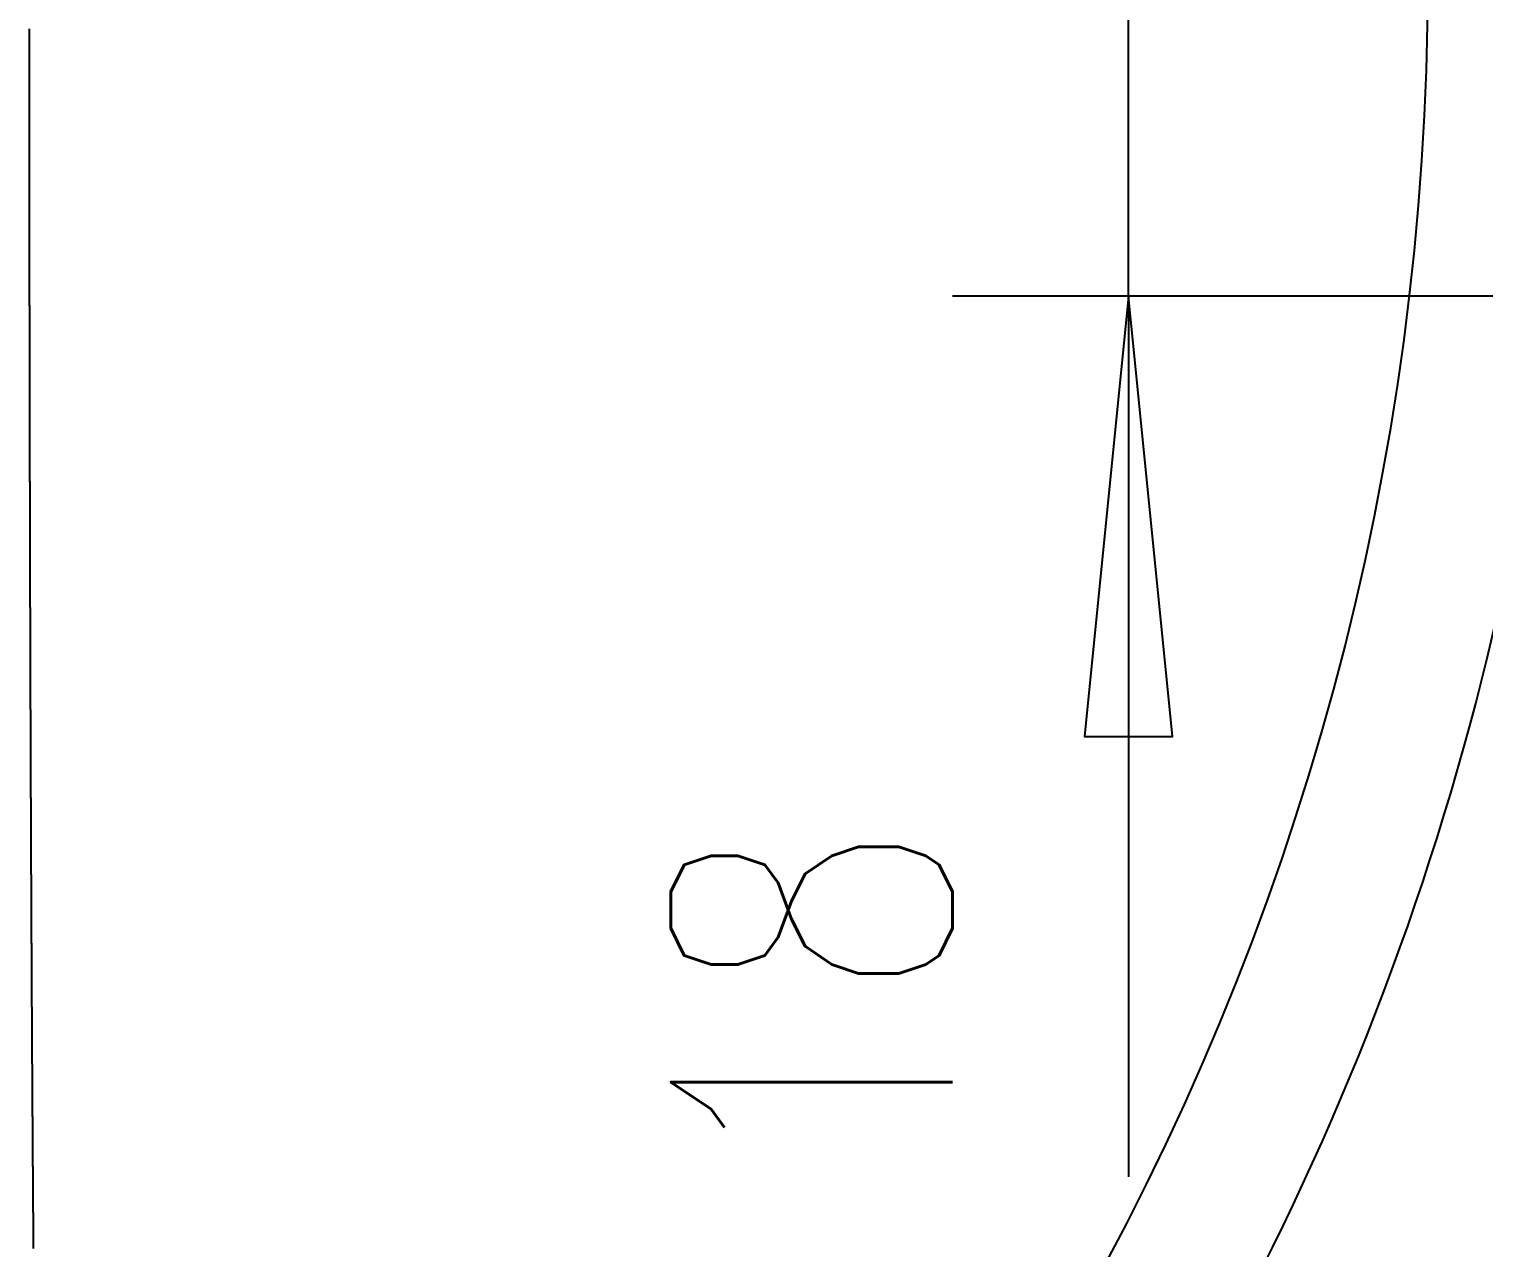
# Model space of a CAD drawing. Extents: x -1250 to 40800, y -500 to 29200.
# Drawn here: x 20938 to 21764, y 15280 to 15972 of the extents above; entities that cross this region are included whole.
import ezdxf
from ezdxf.enums import TextEntityAlignment as Align

# ---------------------------------------------------------------- set-up
doc = ezdxf.new("R2010")
doc.units = 0
doc.header["$LTSCALE"] = 30
doc.header["$MEASUREMENT"] = 0
doc.layers.add('1', color=2, linetype='CONTINUOUS')
doc.layers.add('2', color=1, linetype='CONTINUOUS')
doc.styles.add('HZ', font='txt', dxfattribs={"width": 0.75, "bigfont": 'hztxt'})

msp = doc.modelspace()

# ---------------------------------------------------------------- linework, layer by layer
at = {"layer": '1'}
for p, q in [((21562.5, 15820), (21562.5, 16000)), ((21812.5, 15820), (21462.5, 15820))]:
    msp.add_line(p, q, dxfattribs=at)
for points in [[(20938, 15971.96), (20938, 15971.46), (20938, 15970.96), (20938, 15970.47), (20938, 15969.97), (20938, 15969.48), (20938, 15968.98), (20938, 15968.48), (20938, 15967.99), (20938, 15967.49), (20938, 15967), (20938, 15966.5), (20938.01, 15966), (20938.01, 15965.51), (20938.01, 15965.01), (20938.01, 15964.51), (20938.01, 15964.02), (20938.01, 15963.52), (20938.01, 15963.03), (20938.01, 15962.53), (20938.01, 15962.03), (20938.01, 15961.54), (20938.01, 15961.04), (20938.01, 15960.55), (20938.01, 15960.05), (20938.01, 15959.55), (20938.01, 15959.06), (20938.01, 15958.56), (20938.01, 15958.07), (20938.01, 15957.57), (20938.01, 15957.07), (20938.01, 15956.58), (20938.01, 15956.08), (20938.01, 15955.58), (20938.01, 15955.09), (20938.01, 15954.59), (20938.01, 15954.1), (20938.01, 15953.6), (20938.01, 15953.11), (20938.01, 15952.61), (20938.01, 15952.11), (20938.01, 15951.62), (20938.01, 15951.12), (20938.01, 15950.63), (20938.01, 15950.13), (20938.01, 15949.63), (20938.01, 15949.14), (20938.01, 15948.64), (20938.01, 15948.15), (20938.01, 15947.65), (20938.01, 15947.15), (20938.01, 15946.66), (20938.01, 15946.16), (20938.01, 15945.67), (20938.01, 15945.17), (20938.01, 15944.68), (20938.01, 15944.18), (20938.01, 15943.68), (20938.01, 15943.19), (20938.01, 15942.69), (20938.01, 15942.2), (20938.01, 15941.7), (20938.01, 15941.21), (20938.01, 15940.71), (20938.01, 15940.21), (20938.01, 15939.72), (20938.02, 15939.22), (20938.02, 15938.73), (20938.02, 15938.23), (20938.02, 15937.74), (20938.02, 15937.24), (20938.02, 15936.74), (20938.02, 15936.25), (20938.02, 15935.75), (20938.02, 15935.26), (20938.02, 15934.76), (20938.02, 15934.27), (20938.02, 15933.77), (20938.02, 15933.28), (20938.02, 15932.78), (20938.02, 15932.28), (20938.02, 15931.79), (20938.02, 15931.29), (20938.02, 15930.8), (20938.02, 15930.3), (20938.02, 15929.81), (20938.02, 15929.31), (20938.02, 15928.82), (20938.02, 15928.32), (20938.02, 15927.83), (20938.02, 15927.33), (20938.02, 15926.83), (20938.02, 15926.34), (20938.02, 15925.84), (20938.02, 15925.35), (20938.02, 15924.85), (20938.02, 15924.36), (20938.02, 15923.86), (20938.02, 15923.37), (20938.02, 15922.87), (20938.02, 15922.38), (20938.02, 15921.88), (20938.03, 15921.39), (20938.03, 15920.89), (20938.03, 15920.4), (20938.03, 15919.9), (20938.03, 15919.41), (20938.03, 15918.91), (20938.03, 15918.42), (20938.03, 15917.92), (20938.03, 15917.42), (20938.03, 15916.93), (20938.03, 15916.43), (20938.03, 15915.94), (20938.03, 15915.45), (20938.03, 15914.95), (20938.03, 15914.46), (20938.03, 15913.96), (20938.03, 15913.46), (20938.03, 15912.97), (20938.03, 15912.47), (20938.03, 15911.98), (20938.03, 15911.49), (20938.03, 15910.99), (20938.03, 15910.5), (20938.03, 15910), (20938.03, 15909.51), (20938.03, 15909.01), (20938.03, 15908.52), (20938.03, 15908.02), (20938.03, 15907.53), (20938.04, 15907.03), (20938.04, 15906.54), (20938.04, 15906.04), (20938.04, 15905.55), (20938.04, 15905.05), (20938.04, 15904.56), (20938.04, 15904.06), (20938.04, 15903.57), (20938.04, 15903.08), (20938.04, 15902.58), (20938.04, 15902.09), (20938.04, 15901.59), (20938.04, 15901.1), (20938.04, 15900.6), (20938.04, 15900.11), (20938.04, 15899.61), (20938.04, 15899.12), (20938.04, 15898.62), (20938.04, 15898.13), (20938.04, 15897.64), (20938.04, 15897.14), (20938.04, 15896.65), (20938.04, 15896.15), (20938.04, 15895.66), (20938.04, 15895.16), (20938.04, 15894.67), (20938.04, 15894.17), (20938.04, 15893.68), (20938.04, 15893.19), (20938.04, 15892.69), (20938.05, 15892.2), (20938.05, 15891.7), (20938.05, 15891.21), (20938.05, 15890.72), (20938.05, 15890.22), (20938.05, 15889.73), (20938.05, 15889.23), (20938.05, 15888.74), (20938.05, 15888.25), (20938.05, 15887.75), (20938.05, 15887.26), (20938.05, 15886.76), (20938.05, 15886.27), (20938.05, 15885.78), (20938.05, 15885.28), (20938.05, 15884.79), (20938.05, 15884.29), (20938.05, 15883.8), (20938.05, 15883.31), (20938.05, 15882.81), (20938.05, 15882.32), (20938.05, 15881.83), (20938.05, 15881.33), (20938.06, 15880.84), (20938.06, 15880.34), (20938.06, 15879.85), (20938.06, 15879.36), (20938.06, 15878.86), (20938.06, 15878.37), (20938.06, 15877.88), (20938.06, 15877.38), (20938.06, 15876.89), (20938.06, 15876.4), (20938.06, 15875.9), (20938.06, 15875.41), (20938.06, 15874.92), (20938.06, 15874.42), (20938.06, 15873.93), (20938.06, 15873.44), (20938.06, 15872.94), (20938.06, 15872.45), (20938.06, 15871.96), (20938.06, 15871.46), (20938.07, 15870.97), (20938.07, 15870.48), (20938.07, 15869.98), (20938.07, 15869.49), (20938.07, 15869), (20938.07, 15868.5), (20938.07, 15868.01), (20938.07, 15867.52), (20938.07, 15867.03), (20938.07, 15866.53), (20938.07, 15866.04), (20938.07, 15865.55), (20938.07, 15865.05), (20938.07, 15864.56), (20938.07, 15864.07), (20938.07, 15863.58), (20938.07, 15863.08), (20938.07, 15862.59), (20938.07, 15862.1), (20938.08, 15861.6), (20938.08, 15861.11), (20938.08, 15860.62), (20938.08, 15860.13), (20938.08, 15859.63), (20938.08, 15859.14), (20938.08, 15858.65), (20938.08, 15858.16), (20938.08, 15857.66), (20938.08, 15857.17), (20938.08, 15856.68), (20938.08, 15856.19), (20938.08, 15855.69), (20938.08, 15855.2), (20938.08, 15854.71), (20938.08, 15854.22), (20938.08, 15853.72), (20938.09, 15853.23), (20938.09, 15852.74), (20938.09, 15852.25), (20938.09, 15851.75), (20938.09, 15851.26), (20938.09, 15850.77), (20938.09, 15850.28), (20938.09, 15849.79), (20938.09, 15849.29), (20938.09, 15848.8), (20938.09, 15848.31), (20938.09, 15847.82), (20938.09, 15847.33), (20938.09, 15846.83), (20938.09, 15846.34), (20938.09, 15845.85), (20938.09, 15845.36), (20938.1, 15844.87), (20938.1, 15844.38), (20938.1, 15843.88), (20938.1, 15843.39), (20938.1, 15842.9), (20938.1, 15842.41), (20938.1, 15841.92), (20938.1, 15841.43), (20938.1, 15840.93), (20938.1, 15840.44), (20938.1, 15839.95), (20938.1, 15839.46), (20938.1, 15838.97), (20938.1, 15838.48), (20938.1, 15837.99), (20938.1, 15837.49), (20938.11, 15837), (20938.11, 15836.51), (20938.11, 15836.02), (20938.11, 15835.53), (20938.11, 15835.04), (20938.11, 15834.55), (20938.11, 15834.06), (20938.11, 15833.56), (20938.11, 15833.07), (20938.11, 15832.58), (20938.11, 15832.09), (20938.11, 15831.6), (20938.11, 15831.11), (20938.11, 15830.62), (20938.11, 15830.13), (20938.12, 15829.64), (20938.12, 15829.15), (20938.12, 15828.66), (20938.12, 15828.17), (20938.12, 15827.67), (20938.12, 15827.18), (20938.12, 15826.69), (20938.12, 15826.2), (20938.12, 15825.71), (20938.12, 15825.22), (20938.12, 15824.73), (20938.12, 15824.24), (20938.12, 15823.75), (20938.12, 15823.26), (20938.12, 15822.77), (20938.12, 15822.28), (20938.12, 15821.79), (20938.13, 15821.3), (20938.13, 15820.81), (20938.13, 15820.32), (20938.13, 15819.83), (20938.13, 15819.34), (20938.13, 15818.85), (20938.13, 15818.36), (20938.13, 15817.87), (20938.13, 15817.38), (20938.13, 15816.89), (20938.13, 15816.4), (20938.13, 15815.91), (20938.13, 15815.42), (20938.13, 15814.93), (20938.14, 15814.44), (20938.14, 15813.95), (20938.14, 15813.46), (20938.14, 15812.97), (20938.14, 15812.48), (20938.14, 15811.99), (20938.14, 15811.5), (20938.14, 15811.01), (20938.14, 15810.52), (20938.14, 15810.03), (20938.14, 15809.54), (20938.14, 15809.05), (20938.14, 15808.56), (20938.15, 15808.07), (20938.15, 15807.58), (20938.15, 15807.1), (20938.15, 15806.61), (20938.15, 15806.12), (20938.15, 15805.63), (20938.15, 15805.14), (20938.15, 15804.65), (20938.15, 15804.16), (20938.15, 15803.67), (20938.15, 15803.18), (20938.15, 15802.69), (20938.15, 15802.21), (20938.16, 15801.72), (20938.16, 15801.23), (20938.16, 15800.74), (20938.16, 15800.25), (20938.16, 15799.76), (20938.16, 15799.27), (20938.16, 15798.79), (20938.16, 15798.3), (20938.16, 15797.81), (20938.16, 15797.32), (20938.16, 15796.83), (20938.16, 15796.34), (20938.16, 15795.85), (20938.17, 15795.37), (20938.17, 15794.88), (20938.17, 15794.39), (20938.17, 15793.9), (20938.17, 15793.41), (20938.17, 15792.92), (20938.17, 15792.44), (20938.17, 15791.95), (20938.17, 15791.46), (20938.17, 15790.97), (20938.17, 15790.48), (20938.17, 15790), (20938.18, 15789.51), (20938.18, 15789.02), (20938.18, 15788.53), (20938.18, 15788.05), (20938.18, 15787.56), (20938.18, 15787.07), (20938.18, 15786.58), (20938.18, 15786.09), (20938.18, 15785.61), (20938.18, 15785.12), (20938.18, 15784.63), (20938.18, 15784.15), (20938.19, 15783.66), (20938.19, 15783.17), (20938.19, 15782.68), (20938.19, 15782.2), (20938.19, 15781.71), (20938.19, 15781.22), (20938.19, 15780.73), (20938.19, 15780.25), (20938.19, 15779.76), (20938.19, 15779.27), (20938.19, 15778.79), (20938.2, 15778.3), (20938.2, 15777.81), (20938.2, 15777.33), (20938.2, 15776.84), (20938.2, 15776.35), (20938.2, 15775.87), (20938.2, 15775.38), (20938.2, 15774.89), (20938.2, 15774.41), (20938.2, 15773.92), (20938.2, 15773.43), (20938.21, 15772.95), (20938.21, 15772.46), (20938.21, 15771.97), (20938.21, 15771.49), (20938.21, 15771), (20938.21, 15770.51), (20938.21, 15770.03), (20938.21, 15769.54), (20938.21, 15769.06), (20938.21, 15768.57), (20938.21, 15768.08), (20938.21, 15767.6), (20938.21, 15767.11), (20938.22, 15766.63), (20938.22, 15766.14), (20938.22, 15765.66), (20938.22, 15765.17), (20938.22, 15764.68), (20938.22, 15764.2), (20938.22, 15763.71), (20938.22, 15763.23), (20938.22, 15762.74), (20938.22, 15762.26), (20938.22, 15761.77), (20938.23, 15761.29), (20938.23, 15760.8), (20938.23, 15760.31), (20938.23, 15759.83), (20938.23, 15759.34), (20938.23, 15758.86), (20938.23, 15758.37), (20938.23, 15757.89), (20938.23, 15757.4), (20938.23, 15756.92), (20938.24, 15756.43), (20938.24, 15755.95), (20938.24, 15755.46), (20938.24, 15754.98), (20938.24, 15754.5), (20938.24, 15754.01), (20938.24, 15753.53), (20938.24, 15753.04), (20938.24, 15752.56), (20938.24, 15752.07), (20938.25, 15751.59), (20938.25, 15751.1), (20938.25, 15750.62), (20938.25, 15750.13), (20938.25, 15749.65), (20938.25, 15749.17), (20938.25, 15748.68), (20938.25, 15748.2), (20938.25, 15747.71), (20938.25, 15747.23), (20938.26, 15746.75), (20938.26, 15746.26), (20938.26, 15745.78), (20938.26, 15745.29), (20938.26, 15744.81), (20938.26, 15744.33), (20938.26, 15743.84), (20938.26, 15743.36), (20938.26, 15742.88), (20938.26, 15742.39), (20938.27, 15741.91), (20938.27, 15741.42), (20938.27, 15740.94), (20938.27, 15740.46), (20938.27, 15739.98), (20938.27, 15739.49), (20938.27, 15739.01), (20938.27, 15738.53), (20938.27, 15738.04), (20938.27, 15737.56), (20938.28, 15737.08), (20938.28, 15736.59), (20938.28, 15736.11), (20938.28, 15735.63), (20938.28, 15735.15), (20938.28, 15734.66), (20938.28, 15734.18), (20938.28, 15733.7), (20938.28, 15733.21), (20938.29, 15732.73), (20938.29, 15732.25), (20938.29, 15731.77), (20938.29, 15731.29), (20938.29, 15730.8), (20938.29, 15730.32), (20938.29, 15729.84), (20938.29, 15729.36), (20938.29, 15728.87), (20938.29, 15728.39), (20938.29, 15727.91), (20938.3, 15727.43), (20938.3, 15726.95), (20938.3, 15726.46), (20938.3, 15725.98), (20938.3, 15725.5), (20938.3, 15725.02), (20938.3, 15724.54), (20938.3, 15724.06), (20938.3, 15723.57), (20938.31, 15723.09), (20938.31, 15722.61), (20938.31, 15722.13), (20938.31, 15721.65), (20938.31, 15721.17), (20938.31, 15720.69), (20938.31, 15720.21), (20938.31, 15719.72), (20938.31, 15719.24), (20938.32, 15718.76), (20938.32, 15718.28), (20938.32, 15717.8), (20938.32, 15717.32), (20938.32, 15716.84), (20938.32, 15716.36), (20938.32, 15715.88), (20938.32, 15715.4), (20938.32, 15714.92), (20938.33, 15714.43), (20938.33, 15713.95), (20938.33, 15713.47), (20938.33, 15712.99), (20938.33, 15712.51), (20938.33, 15712.03), (20938.33, 15711.55), (20938.33, 15711.07), (20938.33, 15710.59), (20938.34, 15710.11), (20938.34, 15709.63), (20938.34, 15709.15), (20938.34, 15708.67), (20938.34, 15708.19), (20938.34, 15707.71), (20938.34, 15707.23), (20938.34, 15706.75), (20938.35, 15706.27), (20938.35, 15705.79), (20938.35, 15705.32), (20938.35, 15704.84), (20938.35, 15704.36), (20938.35, 15703.88), (20938.35, 15703.4), (20938.35, 15702.92), (20938.35, 15702.44), (20938.36, 15701.96), (20938.36, 15701.48), (20938.36, 15701), (20938.36, 15700.52), (20938.36, 15700.04), (20938.36, 15699.57), (20938.36, 15699.09), (20938.36, 15698.61), (20938.37, 15698.13), (20938.37, 15697.65), (20938.37, 15697.17), (20938.37, 15696.7), (20938.37, 15696.22), (20938.37, 15695.74), (20938.37, 15695.26), (20938.37, 15694.78), (20938.38, 15694.3), (20938.38, 15693.83), (20938.38, 15693.35), (20938.38, 15692.87), (20938.38, 15692.39), (20938.38, 15691.91), (20938.38, 15691.44), (20938.38, 15690.96), (20938.38, 15690.48), (20938.38, 15690), (20938.39, 15689.53), (20938.39, 15689.05), (20938.39, 15688.57), (20938.39, 15688.09), (20938.39, 15687.62), (20938.39, 15687.14), (20938.39, 15686.66), (20938.39, 15686.18), (20938.4, 15685.71), (20938.4, 15685.23), (20938.4, 15684.75), (20938.4, 15684.28), (20938.4, 15683.8), (20938.4, 15683.32), (20938.4, 15682.85), (20938.4, 15682.37), (20938.41, 15681.89), (20938.41, 15681.42), (20938.41, 15680.94), (20938.41, 15680.46), (20938.41, 15679.99), (20938.41, 15679.51), (20938.41, 15679.04), (20938.41, 15678.56), (20938.42, 15678.08), (20938.42, 15677.61), (20938.42, 15677.13), (20938.42, 15676.65), (20938.42, 15676.18), (20938.42, 15675.7), (20938.42, 15675.23), (20938.43, 15674.75), (20938.43, 15674.28), (20938.43, 15673.8), (20938.43, 15673.33), (20938.43, 15672.85), (20938.43, 15672.37), (20938.43, 15671.9), (20938.43, 15671.42), (20938.44, 15670.95), (20938.44, 15670.47), (20938.44, 15670), (20938.44, 15669.52), (20938.44, 15669.05), (20938.44, 15668.57), (20938.44, 15668.1), (20938.45, 15667.62), (20938.45, 15667.15), (20938.45, 15666.67), (20938.45, 15666.2), (20938.45, 15665.73), (20938.45, 15665.25), (20938.45, 15664.78), (20938.45, 15664.3), (20938.46, 15663.83), (20938.46, 15663.35), (20938.46, 15662.88), (20938.46, 15662.41), (20938.46, 15661.93), (20938.46, 15661.46), (20938.46, 15660.99), (20938.46, 15660.51), (20938.46, 15660.04), (20938.47, 15659.56), (20938.47, 15659.09), (20938.47, 15658.62), (20938.47, 15658.14), (20938.47, 15657.67), (20938.47, 15657.2), (20938.47, 15656.72), (20938.48, 15656.25), (20938.48, 15655.78), (20938.48, 15655.3), (20938.48, 15654.83), (20938.48, 15654.36), (20938.48, 15653.89), (20938.48, 15653.41), (20938.49, 15652.94), (20938.49, 15652.47), (20938.49, 15652), (20938.49, 15651.52), (20938.49, 15651.05), (20938.49, 15650.58), (20938.49, 15650.11), (20938.5, 15649.63), (20938.5, 15649.16), (20938.5, 15648.69), (20938.5, 15648.22), (20938.5, 15647.75), (20938.5, 15647.27), (20938.5, 15646.8), (20938.51, 15646.33), (20938.51, 15645.86), (20938.51, 15645.39), (20938.51, 15644.92), (20938.51, 15644.44), (20938.51, 15643.97), (20938.51, 15643.5), (20938.52, 15643.03), (20938.52, 15642.56), (20938.52, 15642.09), (20938.52, 15641.62), (20938.52, 15641.15), (20938.52, 15640.67), (20938.52, 15640.2), (20938.53, 15639.73), (20938.53, 15639.26), (20938.53, 15638.79), (20938.53, 15638.32), (20938.53, 15637.85), (20938.53, 15637.38), (20938.53, 15636.91), (20938.54, 15636.44), (20938.54, 15635.97), (20938.54, 15635.5), (20938.54, 15635.03), (20938.54, 15634.56), (20938.54, 15634.09), (20938.54, 15633.62), (20938.54, 15633.15), (20938.55, 15632.68), (20938.55, 15632.21), (20938.55, 15631.74), (20938.55, 15631.27), (20938.55, 15630.8), (20938.55, 15630.33), (20938.55, 15629.86), (20938.56, 15629.39), (20938.56, 15628.92), (20938.56, 15628.46), (20938.56, 15627.99), (20938.56, 15627.52), (20938.56, 15627.05), (20938.56, 15626.58), (20938.57, 15626.11), (20938.57, 15625.64), (20938.57, 15625.17), (20938.57, 15624.71), (20938.57, 15624.24), (20938.57, 15623.77), (20938.58, 15623.3), (20938.58, 15622.83), (20938.58, 15622.36), (20938.58, 15621.9), (20938.58, 15621.43), (20938.58, 15620.96), (20938.58, 15620.49), (20938.59, 15620.02), (20938.59, 15619.56), (20938.59, 15619.09), (20938.59, 15618.62), (20938.59, 15618.15), (20938.59, 15617.69), (20938.6, 15617.22), (20938.6, 15616.75), (20938.6, 15616.28), (20938.6, 15615.82), (20938.6, 15615.35), (20938.6, 15614.88), (20938.6, 15614.42), (20938.61, 15613.95), (20938.61, 15613.48), (20938.61, 15613.02), (20938.61, 15612.55), (20938.61, 15612.08), (20938.61, 15611.62), (20938.62, 15611.15), (20938.62, 15610.68), (20938.62, 15610.22), (20938.62, 15609.75), (20938.62, 15609.29), (20938.62, 15608.82), (20938.62, 15608.35), (20938.62, 15607.89), (20938.63, 15607.42), (20938.63, 15606.96), (20938.63, 15606.49), (20938.63, 15606.02), (20938.63, 15605.56), (20938.63, 15605.09), (20938.64, 15604.63), (20938.64, 15604.16), (20938.64, 15603.7), (20938.64, 15603.23), (20938.64, 15602.77), (20938.64, 15602.3), (20938.65, 15601.84), (20938.65, 15601.37), (20938.65, 15600.91), (20938.65, 15600.44), (20938.65, 15599.98), (20938.65, 15599.51), (20938.66, 15599.05), (20938.66, 15598.59), (20938.66, 15598.12), (20938.66, 15597.66), (20938.66, 15597.19), (20938.66, 15596.73), (20938.67, 15596.27), (20938.67, 15595.8), (20938.67, 15595.34), (20938.67, 15594.88), (20938.67, 15594.41), (20938.67, 15593.95), (20938.68, 15593.48), (20938.68, 15593.02), (20938.68, 15592.56), (20938.68, 15592.09), (20938.68, 15591.63), (20938.68, 15591.17), (20938.69, 15590.71), (20938.69, 15590.24), (20938.69, 15589.78), (20938.69, 15589.32), (20938.69, 15588.85), (20938.69, 15588.39), (20938.7, 15587.93), (20938.7, 15587.47), (20938.7, 15587), (20938.7, 15586.54), (20938.7, 15586.08), (20938.7, 15585.62), (20938.71, 15585.16), (20938.71, 15584.69), (20938.71, 15584.23), (20938.71, 15583.77), (20938.71, 15583.31), (20938.71, 15582.85), (20938.71, 15582.38), (20938.71, 15581.92), (20938.72, 15581.46), (20938.72, 15581), (20938.72, 15580.54), (20938.72, 15580.08), (20938.72, 15579.62), (20938.73, 15579.16), (20938.73, 15578.7), (20938.73, 15578.24), (20938.73, 15577.77), (20938.73, 15577.31), (20938.73, 15576.85), (20938.74, 15576.39), (20938.74, 15575.93), (20938.74, 15575.47), (20938.74, 15575.01), (20938.74, 15574.55), (20938.74, 15574.09), (20938.75, 15573.63), (20938.75, 15573.17), (20938.75, 15572.71), (20938.75, 15572.25), (20938.75, 15571.79), (20938.75, 15571.33), (20938.76, 15570.87), (20938.76, 15570.41), (20938.76, 15569.95), (20938.76, 15569.5), (20938.76, 15569.04), (20938.77, 15568.58), (20938.77, 15568.12), (20938.77, 15567.66), (20938.77, 15567.2), (20938.77, 15566.74), (20938.77, 15566.28), (20938.78, 15565.82), (20938.78, 15565.37), (20938.78, 15564.91), (20938.78, 15564.45), (20938.78, 15563.99), (20938.78, 15563.53), (20938.79, 15563.08), (20938.79, 15562.62), (20938.79, 15562.16), (20938.79, 15561.7), (20938.79, 15561.24), (20938.79, 15560.79), (20938.79, 15560.33), (20938.8, 15559.87), (20938.8, 15559.41), (20938.8, 15558.96), (20938.8, 15558.5), (20938.8, 15558.04), (20938.81, 15557.58), (20938.81, 15557.13), (20938.81, 15556.67), (20938.81, 15556.21), (20938.81, 15555.76), (20938.81, 15555.3), (20938.82, 15554.84), (20938.82, 15554.39), (20938.82, 15553.93), (20938.82, 15553.48), (20938.82, 15553.02), (20938.83, 15552.56), (20938.83, 15552.11), (20938.83, 15551.65), (20938.83, 15551.2), (20938.83, 15550.74), (20938.83, 15550.28), (20938.84, 15549.83), (20938.84, 15549.37), (20938.84, 15548.92), (20938.84, 15548.46), (20938.84, 15548.01), (20938.85, 15547.55), (20938.85, 15547.1), (20938.85, 15546.64), (20938.85, 15546.19), (20938.85, 15545.73), (20938.86, 15545.28), (20938.86, 15544.82), (20938.86, 15544.37), (20938.86, 15543.91), (20938.86, 15543.46), (20938.86, 15543.01), (20938.87, 15542.55), (20938.87, 15542.1), (20938.87, 15541.64), (20938.87, 15541.19), (20938.87, 15540.74), (20938.88, 15540.28), (20938.88, 15539.83), (20938.88, 15539.38), (20938.88, 15538.92), (20938.88, 15538.47), (20938.88, 15538.01), (20938.88, 15537.56), (20938.89, 15537.11), (20938.89, 15536.66), (20938.89, 15536.2), (20938.89, 15535.75), (20938.89, 15535.3), (20938.9, 15534.84), (20938.9, 15534.39), (20938.9, 15533.94), (20938.9, 15533.49), (20938.9, 15533.04), (20938.91, 15532.58), (20938.91, 15532.13), (20938.91, 15531.68), (20938.91, 15531.23), (20938.91, 15530.78), (20938.92, 15530.32), (20938.92, 15529.87), (20938.92, 15529.42), (20938.92, 15528.97), (20938.92, 15528.52), (20938.93, 15528.07), (20938.93, 15527.62), (20938.93, 15527.16), (20938.93, 15526.71), (20938.93, 15526.26), (20938.93, 15525.81), (20938.94, 15525.36), (20938.94, 15524.91), (20938.94, 15524.46), (20938.94, 15524.01), (20938.94, 15523.56), (20938.95, 15523.11), (20938.95, 15522.66), (20938.95, 15522.21), (20938.95, 15521.76), (20938.95, 15521.31), (20938.96, 15520.86), (20938.96, 15520.41), (20938.96, 15519.96), (20938.96, 15519.51), (20938.96, 15519.06), (20938.96, 15518.61), (20938.97, 15518.16), (20938.97, 15517.71), (20938.97, 15517.26), (20938.97, 15516.82), (20938.97, 15516.37), (20938.98, 15515.92), (20938.98, 15515.47), (20938.98, 15515.02), (20938.98, 15514.57), (20938.98, 15514.12), (20938.99, 15513.68), (20938.99, 15513.23), (20938.99, 15512.78), (20938.99, 15512.33), (20938.99, 15511.88), (20939, 15511.44), (20939, 15510.99), (20939, 15510.54), (20939, 15510.09), (20939, 15509.65), (20939.01, 15509.2), (20939.01, 15508.75), (20939.01, 15508.3), (20939.01, 15507.86), (20939.01, 15507.41), (20939.02, 15506.96), (20939.02, 15506.52), (20939.02, 15506.07), (20939.02, 15505.62), (20939.02, 15505.18), (20939.03, 15504.73), (20939.03, 15504.29), (20939.03, 15503.84), (20939.03, 15503.39), (20939.03, 15502.95), (20939.04, 15502.5), (20939.04, 15502.06), (20939.04, 15501.61), (20939.04, 15501.16), (20939.04, 15500.72), (20939.04, 15500.27), (20939.05, 15499.83), (20939.05, 15499.38), (20939.05, 15498.94), (20939.05, 15498.49), (20939.05, 15498.05), (20939.06, 15497.6), (20939.06, 15497.16), (20939.06, 15496.71), (20939.06, 15496.27), (20939.07, 15495.83), (20939.07, 15495.38), (20939.07, 15494.94), (20939.07, 15494.49), (20939.07, 15494.05), (20939.08, 15493.61), (20939.08, 15493.16), (20939.08, 15492.72), (20939.08, 15492.27), (20939.08, 15491.83), (20939.09, 15491.39), (20939.09, 15490.94), (20939.09, 15490.5), (20939.09, 15490.06), (20939.09, 15489.62), (20939.1, 15489.17), (20939.1, 15488.73), (20939.1, 15488.29), (20939.1, 15487.84), (20939.1, 15487.4), (20939.11, 15486.96), (20939.11, 15486.52), (20939.11, 15486.07), (20939.11, 15485.63), (20939.12, 15485.19), (20939.12, 15484.75), (20939.12, 15484.31), (20939.12, 15483.87), (20939.12, 15483.42), (20939.12, 15482.98), (20939.13, 15482.54), (20939.13, 15482.1), (20939.13, 15481.66), (20939.13, 15481.22), (20939.13, 15480.78), (20939.14, 15480.34), (20939.14, 15479.89), (20939.14, 15479.45), (20939.14, 15479.01), (20939.15, 15478.57), (20939.15, 15478.13), (20939.15, 15477.69), (20939.15, 15477.25), (20939.15, 15476.81), (20939.16, 15476.37), (20939.16, 15475.93), (20939.16, 15475.49), (20939.16, 15475.05), (20939.16, 15474.61), (20939.17, 15474.17), (20939.17, 15473.74), (20939.17, 15473.3), (20939.17, 15472.86), (20939.18, 15472.42), (20939.18, 15471.98), (20939.18, 15471.54), (20939.18, 15471.1), (20939.18, 15470.66), (20939.19, 15470.22), (20939.19, 15469.79), (20939.19, 15469.35), (20939.19, 15468.91), (20939.2, 15468.47), (20939.2, 15468.03), (20939.2, 15467.6), (20939.2, 15467.16), (20939.2, 15466.72), (20939.21, 15466.28), (20939.21, 15465.85), (20939.21, 15465.41), (20939.21, 15464.97), (20939.21, 15464.53), (20939.22, 15464.1), (20939.22, 15463.66), (20939.22, 15463.22), (20939.22, 15462.79), (20939.22, 15462.35), (20939.23, 15461.91), (20939.23, 15461.48), (20939.23, 15461.04), (20939.23, 15460.61), (20939.24, 15460.17), (20939.24, 15459.73), (20939.24, 15459.3), (20939.24, 15458.86), (20939.24, 15458.43), (20939.25, 15457.99), (20939.25, 15457.55), (20939.25, 15457.12), (20939.25, 15456.68), (20939.26, 15456.25), (20939.26, 15455.81), (20939.26, 15455.38), (20939.26, 15454.94), (20939.26, 15454.51), (20939.27, 15454.08), (20939.27, 15453.64), (20939.27, 15453.21), (20939.27, 15452.77), (20939.28, 15452.34), (20939.28, 15451.9), (20939.28, 15451.47), (20939.28, 15451.04), (20939.29, 15450.6), (20939.29, 15450.17), (20939.29, 15449.74), (20939.29, 15449.3), (20939.29, 15448.87), (20939.29, 15448.44), (20939.3, 15448), (20939.3, 15447.57), (20939.3, 15447.14), (20939.3, 15446.71), (20939.31, 15446.27), (20939.31, 15445.84), (20939.31, 15445.41), (20939.31, 15444.98), (20939.32, 15444.54), (20939.32, 15444.11), (20939.32, 15443.68), (20939.32, 15443.25), (20939.32, 15442.82), (20939.33, 15442.38), (20939.33, 15441.95), (20939.33, 15441.52), (20939.33, 15441.09), (20939.34, 15440.66), (20939.34, 15440.23), (20939.34, 15439.8), (20939.34, 15439.37), (20939.35, 15438.94), (20939.35, 15438.5), (20939.35, 15438.07), (20939.35, 15437.64), (20939.35, 15437.21), (20939.36, 15436.78), (20939.36, 15436.35), (20939.36, 15435.92), (20939.36, 15435.49), (20939.37, 15435.06), (20939.37, 15434.63), (20939.37, 15434.21), (20939.37, 15433.78), (20939.38, 15433.35), (20939.38, 15432.92), (20939.38, 15432.49), (20939.38, 15432.06), (20939.38, 15431.63), (20939.39, 15431.2), (20939.39, 15430.77), (20939.39, 15430.34), (20939.39, 15429.92), (20939.39, 15429.49), (20939.4, 15429.06), (20939.4, 15428.63), (20939.4, 15428.2), (20939.4, 15427.78), (20939.41, 15427.35), (20939.41, 15426.92), (20939.41, 15426.49), (20939.41, 15426.07), (20939.42, 15425.64), (20939.42, 15425.21), (20939.42, 15424.78), (20939.42, 15424.36), (20939.43, 15423.93), (20939.43, 15423.5), (20939.43, 15423.08), (20939.43, 15422.65), (20939.44, 15422.22), (20939.44, 15421.8), (20939.44, 15421.37), (20939.44, 15420.95), (20939.45, 15420.52), (20939.45, 15420.09), (20939.45, 15419.67), (20939.45, 15419.24), (20939.45, 15418.82), (20939.46, 15418.39), (20939.46, 15417.97), (20939.46, 15417.54), (20939.46, 15417.12), (20939.46, 15416.69), (20939.47, 15416.27), (20939.47, 15415.84), (20939.47, 15415.42), (20939.47, 15415), (20939.48, 15414.57), (20939.48, 15414.15), (20939.48, 15413.72), (20939.48, 15413.3), (20939.49, 15412.88), (20939.49, 15412.45), (20939.49, 15412.03), (20939.49, 15411.6), (20939.5, 15411.18), (20939.5, 15410.76), (20939.5, 15410.33), (20939.5, 15409.91), (20939.51, 15409.49), (20939.51, 15409.07), (20939.51, 15408.64), (20939.51, 15408.22), (20939.52, 15407.8), (20939.52, 15407.38), (20939.52, 15406.96), (20939.52, 15406.53), (20939.53, 15406.11), (20939.53, 15405.69), (20939.53, 15405.27), (20939.53, 15404.85), (20939.54, 15404.42), (20939.54, 15404), (20939.54, 15403.58), (20939.54, 15403.16), (20939.54, 15402.74), (20939.55, 15402.32), (20939.55, 15401.9), (20939.55, 15401.48), (20939.55, 15401.06), (20939.56, 15400.64), (20939.56, 15400.22), (20939.56, 15399.8), (20939.56, 15399.38), (20939.57, 15398.96), (20939.57, 15398.54), (20939.57, 15398.12), (20939.57, 15397.7), (20939.58, 15397.28), (20939.58, 15396.86), (20939.58, 15396.44), (20939.58, 15396.02), (20939.59, 15395.6), (20939.59, 15395.18), (20939.59, 15394.77), (20939.59, 15394.35), (20939.6, 15393.93), (20939.6, 15393.51), (20939.6, 15393.09), (20939.6, 15392.67), (20939.61, 15392.26), (20939.61, 15391.84), (20939.61, 15391.42), (20939.61, 15391), (20939.62, 15390.59), (20939.62, 15390.17), (20939.62, 15389.75), (20939.62, 15389.33), (20939.63, 15388.92), (20939.63, 15388.5), (20939.63, 15388.08), (20939.63, 15387.67), (20939.64, 15387.25), (20939.64, 15386.83), (20939.64, 15386.42), (20939.64, 15386), (20939.65, 15385.59), (20939.65, 15385.17), (20939.65, 15384.75), (20939.65, 15384.34), (20939.66, 15383.92), (20939.66, 15383.51), (20939.66, 15383.09), (20939.66, 15382.68), (20939.67, 15382.26), (20939.67, 15381.85), (20939.67, 15381.43), (20939.67, 15381.02), (20939.68, 15380.6), (20939.68, 15380.19), (20939.68, 15379.78), (20939.68, 15379.36), (20939.69, 15378.95), (20939.69, 15378.53), (20939.69, 15378.12), (20939.7, 15377.71), (20939.7, 15377.29), (20939.7, 15376.88), (20939.7, 15376.47), (20939.71, 15376.05), (20939.71, 15375.64), (20939.71, 15375.23), (20939.71, 15374.81), (20939.71, 15374.4), (20939.72, 15373.99), (20939.72, 15373.58), (20939.72, 15373.17), (20939.72, 15372.75), (20939.73, 15372.34), (20939.73, 15371.93), (20939.73, 15371.52), (20939.74, 15371.11), (20939.74, 15370.69), (20939.74, 15370.28), (20939.74, 15369.87), (20939.75, 15369.46), (20939.75, 15369.05), (20939.75, 15368.64), (20939.75, 15368.23), (20939.76, 15367.82), (20939.76, 15367.41), (20939.76, 15367), (20939.76, 15366.59), (20939.77, 15366.18), (20939.77, 15365.77), (20939.77, 15365.36), (20939.78, 15364.95), (20939.78, 15364.54), (20939.78, 15364.13), (20939.78, 15363.72), (20939.79, 15363.31), (20939.79, 15362.9), (20939.79, 15362.49), (20939.79, 15362.08), (20939.79, 15361.67), (20939.8, 15361.26), (20939.8, 15360.86), (20939.8, 15360.45), (20939.81, 15360.04), (20939.81, 15359.63), (20939.81, 15359.22), (20939.81, 15358.82), (20939.82, 15358.41), (20939.82, 15358), (20939.82, 15357.59), (20939.82, 15357.19), (20939.83, 15356.78), (20939.83, 15356.37), (20939.83, 15355.97), (20939.84, 15355.56), (20939.84, 15355.15), (20939.84, 15354.75), (20939.84, 15354.34), (20939.85, 15353.93), (20939.85, 15353.53), (20939.85, 15353.12), (20939.85, 15352.72), (20939.86, 15352.31), (20939.86, 15351.9), (20939.86, 15351.5), (20939.87, 15351.09), (20939.87, 15350.69), (20939.87, 15350.28), (20939.87, 15349.88), (20939.88, 15349.47), (20939.88, 15349.07), (20939.88, 15348.66), (20939.88, 15348.26), (20939.89, 15347.86), (20939.89, 15347.45), (20939.89, 15347.05), (20939.89, 15346.64), (20939.9, 15346.24), (20939.9, 15345.84), (20939.9, 15345.43), (20939.9, 15345.03), (20939.91, 15344.63), (20939.91, 15344.22), (20939.91, 15343.82), (20939.92, 15343.42), (20939.92, 15343.01), (20939.92, 15342.61), (20939.92, 15342.21), (20939.93, 15341.81), (20939.93, 15341.41), (20939.93, 15341), (20939.94, 15340.6), (20939.94, 15340.2), (20939.94, 15339.8), (20939.94, 15339.4), (20939.95, 15339), (20939.95, 15338.59), (20939.95, 15338.19), (20939.96, 15337.79), (20939.96, 15337.39), (20939.96, 15336.99), (20939.96, 15336.59), (20939.96, 15336.19), (20939.97, 15335.79), (20939.97, 15335.39), (20939.97, 15334.99), (20939.98, 15334.59), (20939.98, 15334.19), (20939.98, 15333.79), (20939.98, 15333.39), (20939.99, 15332.99), (20939.99, 15332.59), (20939.99, 15332.19), (20940, 15331.79), (20940, 15331.4), (20940, 15331), (20940, 15330.51), (20940.01, 15330.03), (20940.01, 15329.54), (20940.01, 15329.06), (20940.02, 15328.57), (20940.02, 15328.09), (20940.02, 15327.6), (20940.03, 15327.12), (20940.03, 15326.64), (20940.03, 15326.15), (20940.04, 15325.67), (20940.04, 15325.19), (20940.04, 15324.71), (20940.05, 15324.22), (20940.05, 15323.74), (20940.05, 15323.26), (20940.06, 15322.78), (20940.06, 15322.29), (20940.06, 15321.81), (20940.07, 15321.33), (20940.07, 15320.85), (20940.07, 15320.37), (20940.08, 15319.89), (20940.08, 15319.41), (20940.09, 15318.93), (20940.09, 15318.45), (20940.09, 15317.97), (20940.1, 15317.49), (20940.1, 15317.01), (20940.1, 15316.53), (20940.11, 15316.05), (20940.11, 15315.57), (20940.11, 15315.09), (20940.12, 15314.62), (20940.12, 15314.14), (20940.12, 15313.66), (20940.13, 15313.18), (20940.13, 15312.7), (20940.13, 15312.23), (20940.14, 15311.75), (20940.14, 15311.27), (20940.14, 15310.79), (20940.15, 15310.32), (20940.15, 15309.84), (20940.15, 15309.37), (20940.16, 15308.89), (20940.16, 15308.41), (20940.17, 15307.94), (20940.17, 15307.46), (20940.17, 15306.99), (20940.18, 15306.51), (20940.18, 15306.04), (20940.18, 15305.56), (20940.19, 15305.09), (20940.19, 15304.61), (20940.19, 15304.14), (20940.2, 15303.67), (20940.2, 15303.19), (20940.21, 15302.72), (20940.21, 15302.25), (20940.21, 15301.77), (20940.21, 15301.3), (20940.22, 15300.83), (20940.22, 15300.35), (20940.22, 15299.88), (20940.23, 15299.41), (20940.23, 15298.94), (20940.24, 15298.47), (20940.24, 15297.99), (20940.24, 15297.52), (20940.25, 15297.05), (20940.25, 15296.58), (20940.25, 15296.11), (20940.26, 15295.64), (20940.26, 15295.17), (20940.27, 15294.7), (20940.27, 15294.23), (20940.27, 15293.76), (20940.28, 15293.29), (20940.28, 15292.82), (20940.28, 15292.35), (20940.29, 15291.88), (20940.29, 15291.41), (20940.29, 15290.95), (20940.3, 15290.48), (20940.3, 15290.01), (20940.3, 15289.54), (20940.31, 15289.07), (20940.31, 15288.61), (20940.32, 15288.14), (20940.32, 15287.67), (20940.32, 15287.2), (20940.33, 15286.74), (20940.33, 15286.27), (20940.33, 15285.8), (20940.34, 15285.34), (20940.34, 15284.87), (20940.35, 15284.41), (20940.35, 15283.94), (20940.35, 15283.48), (20940.36, 15283.01), (20940.36, 15282.55), (20940.36, 15282.08), (20940.37, 15281.62), (20940.37, 15281.15), (20940.38, 15280.69), (20940.38, 15280.22), (20940.38, 15279.76), (20940.38, 15279.3)], [(21562.5, 15820), (21537.5, 15570), (21587.5, 15570), (21562.5, 15820), (21562.5, 15320)]]:
    msp.add_lwpolyline(points, dxfattribs=at)
msp.add_solid([(21562.5, 15820), (21537.5, 15570), (21587.5, 15570), (21562.5, 15820)], dxfattribs=at)
at = {"layer": '2'}
for radius in [1625, 1545]:
    msp.add_arc((20187.5, 16000), radius, 300, 60, dxfattribs=at)

# ---------------------------------------------------------------- texts
at = {"layer": '1', "style": 'HZ', "width": 0.75}
msp.add_text('18', height=160, rotation=90, dxfattribs=at).set_placement((21462.5, 15420.01), align=Align.CENTER)

doc.saveas('drawing.dxf')
